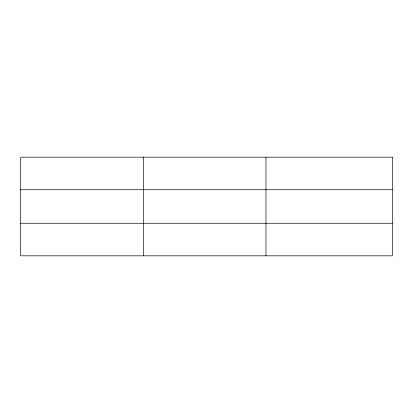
<?xml version="1.0" encoding="UTF-8"?>
<svg xmlns="http://www.w3.org/2000/svg" width="413" height="413" viewBox="0 0 413 413"><rect width="100%" height="100%" fill="white"/><g stroke="black" fill="none" stroke-linecap="round" stroke-linejoin="round"><path stroke-width="0.62" d="M143.311 255.823L143.311 157.177M265.972 255.823L265.972 157.177M20.65 189.732L392.35 189.732M20.65 223.268L392.35 223.268M392.35 157.177L20.65 157.177L20.65 255.823L392.35 255.823L392.35 157.177"/></g></svg>
